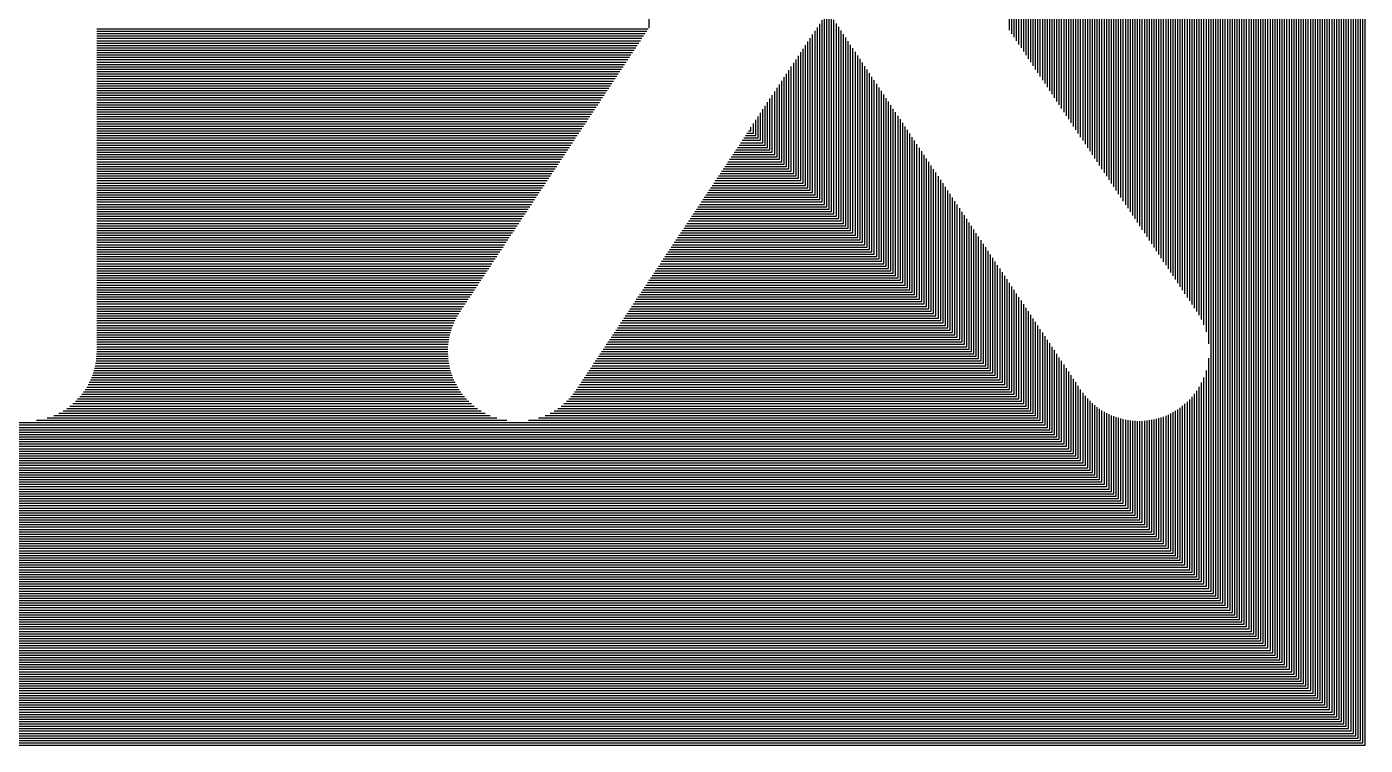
# Model space of a CAD drawing. Extents: x 0 to 5.51, y -4.5 to 2.44.
# Drawn here: x 4.077 to 5.51, y 0.486 to 1.255 of the extents above; entities that cross this region are included whole.
import ezdxf

# ---------------------------------------------------------------- set-up
doc = ezdxf.new("R2010")
doc.units = 0
doc.layers.add('Layer_1', color=7, linetype='CONTINUOUS')

msp = doc.modelspace()

# ---------------------------------------------------------------- linework, layer by layer
at = {"layer": 'Layer_1', "color": 4}
for points in [[(0.015327, 0.486036), (5.510083, 0.486036), (5.510083, 0.486036), (5.510083, 0.486036), (5.510083, 2.440439), (5.510083, 2.440439), (0.015327, 2.440439)], [(0.015327, 0.488576), (5.507543, 0.488576), (5.507543, 2.437899), (0.017867, 2.437899)], [(0.017867, 0.491116), (5.505003, 0.491116), (5.505003, 2.435359), (0.020407, 2.435359)], [(0.020407, 0.493656), (5.502463, 0.493656), (5.502463, 2.432819), (0.022947, 2.432819)], [(0.022947, 0.496196), (5.499923, 0.496196), (5.499923, 2.430279), (0.025487, 2.430279)], [(0.025487, 0.498736), (5.497383, 0.498736), (5.497383, 2.427739), (0.028027, 2.427739)], [(0.028027, 0.501276), (5.494843, 0.501276), (5.494843, 2.425199), (0.030567, 2.425199)], [(0.030567, 0.503816), (5.492303, 0.503816), (5.492303, 2.422659), (0.033107, 2.422659)], [(0.033107, 0.506356), (5.489763, 0.506356), (5.489763, 2.420119), (0.035647, 2.420119)], [(0.035647, 0.508896), (5.487223, 0.508896), (5.487223, 2.417579), (0.038187, 2.417579)], [(0.038187, 0.511436), (5.484683, 0.511436), (5.484683, 2.415039), (0.040727, 2.415039)], [(0.040727, 0.513976), (5.482143, 0.513976), (5.482143, 2.412499), (0.043267, 2.412499)], [(0.043267, 0.516516), (5.479603, 0.516516), (5.479603, 2.409959), (0.045807, 2.409959)], [(0.045807, 0.519056), (5.477063, 0.519056), (5.477063, 2.407419), (0.048347, 2.407419)], [(0.048347, 0.521596), (5.474523, 0.521596), (5.474523, 2.404879), (0.050887, 2.404879)], [(0.050887, 0.524136), (5.471983, 0.524136), (5.471983, 2.402339), (0.053427, 2.402339)], [(0.053427, 0.526676), (5.469443, 0.526676), (5.469443, 2.399799), (0.055967, 2.399799)], [(0.055967, 0.529216), (5.466903, 0.529216), (5.466903, 2.397259), (0.058507, 2.397259)], [(0.058507, 0.531756), (5.464363, 0.531756), (5.464363, 2.394719), (0.061047, 2.394719)], [(0.061047, 0.534296), (5.461823, 0.534296), (5.461823, 2.392179), (0.063587, 2.392179)], [(0.063587, 0.536836), (5.459283, 0.536836), (5.459283, 2.389639), (0.066127, 2.389639)], [(0.066127, 0.539376), (5.456743, 0.539376), (5.456743, 2.387099), (0.068667, 2.387099)], [(0.068667, 0.541916), (5.454203, 0.541916), (5.454203, 2.384559), (0.071207, 2.384559)], [(0.071207, 0.544456), (5.451663, 0.544456), (5.451663, 2.382019), (0.073747, 2.382019)], [(0.073747, 0.546996), (5.449123, 0.546996), (5.449123, 2.379479), (0.076287, 2.379479)], [(0.076287, 0.549536), (5.446583, 0.549536), (5.446583, 2.376939), (0.078827, 2.376939)], [(0.078827, 0.552076), (5.444043, 0.552076), (5.444043, 2.374399), (0.081367, 2.374399)], [(0.081367, 0.554616), (5.441503, 0.554616), (5.441503, 2.371859), (0.083907, 2.371859)], [(0.083907, 0.557156), (5.438963, 0.557156), (5.438963, 2.369319), (0.086447, 2.369319)], [(0.086447, 0.559696), (5.436423, 0.559696), (5.436423, 2.366779), (0.088987, 2.366779)], [(0.088987, 0.562236), (5.433883, 0.562236), (5.433883, 2.364239), (0.091527, 2.364239)], [(0.091527, 0.564776), (5.431343, 0.564776), (5.431343, 2.361699), (0.094067, 2.361699)], [(0.094067, 0.567316), (5.428803, 0.567316), (5.428803, 2.359159), (0.096607, 2.359159)], [(0.096607, 0.569856), (5.426263, 0.569856), (5.426263, 2.356619), (0.099147, 2.356619)], [(0.099147, 0.572396), (5.423723, 0.572396), (5.423723, 2.354079), (0.101687, 2.354079)], [(0.101687, 0.574936), (5.421183, 0.574936), (5.421183, 2.351539), (0.104227, 2.351539)], [(0.104227, 0.577476), (5.418643, 0.577476), (5.418643, 2.348999), (0.106767, 2.348999)], [(0.106767, 0.580016), (5.416103, 0.580016), (5.416103, 2.346459), (0.109307, 2.346459)], [(0.109307, 0.582556), (5.413563, 0.582556), (5.413563, 2.343919), (0.111847, 2.343919)], [(0.111847, 0.585096), (5.411023, 0.585096), (5.411023, 2.341379), (0.114387, 2.341379)], [(0.114387, 0.587636), (5.408483, 0.587636), (5.408483, 2.338839), (0.116927, 2.338839)], [(0.116927, 0.590176), (5.405943, 0.590176), (5.405943, 2.336299), (0.119467, 2.336299)], [(0.119467, 0.592716), (5.403403, 0.592716), (5.403403, 2.333759), (0.122007, 2.333759)], [(0.122007, 0.595256), (5.400863, 0.595256), (5.400863, 2.331219), (0.124547, 2.331219)], [(0.124547, 0.597796), (5.398323, 0.597796), (5.398323, 2.328679), (0.127087, 2.328679)], [(0.127087, 0.600336), (5.395783, 0.600336), (5.395783, 2.326139), (0.129627, 2.326139)], [(0.129627, 0.602876), (5.393243, 0.602876), (5.393243, 2.323599), (0.132167, 2.323599)], [(0.132167, 0.605416), (5.390703, 0.605416), (5.390703, 2.321059), (0.134707, 2.321059)], [(0.134707, 0.607956), (5.388163, 0.607956), (5.388163, 2.318519), (0.137247, 2.318519)], [(0.137247, 0.610496), (5.385623, 0.610496), (5.385623, 2.315979), (0.139787, 2.315979)], [(0.139787, 0.613036), (5.383083, 0.613036), (5.383083, 2.313439), (0.142327, 2.313439)], [(0.142327, 0.615576), (5.380543, 0.615576), (5.380543, 2.310899), (0.144867, 2.310899)], [(0.144867, 0.618116), (5.378003, 0.618116), (5.378003, 2.308359), (0.147407, 2.308359)], [(0.147407, 0.620656), (5.375463, 0.620656), (5.375463, 2.305819), (0.149947, 2.305819)], [(0.149947, 0.623196), (5.372923, 0.623196), (5.372923, 2.303279), (0.152487, 2.303279)], [(0.152487, 0.625736), (5.370383, 0.625736), (5.370383, 2.300739), (0.155027, 2.300739)], [(0.155027, 0.628276), (5.367843, 0.628276), (5.367843, 2.298199), (0.157567, 2.298199)], [(0.157567, 0.630816), (5.365303, 0.630816), (5.365303, 2.295659), (0.160107, 2.295659)], [(0.160107, 0.633356), (5.362763, 0.633356), (5.362763, 2.293119), (0.162647, 2.293119)], [(0.162647, 0.635896), (5.360223, 0.635896), (5.360223, 2.290579), (0.165187, 2.290579)], [(0.165187, 0.638436), (5.357683, 0.638436), (5.357683, 2.288039), (0.167727, 2.288039)], [(0.167727, 0.640976), (5.355143, 0.640976), (5.355143, 2.285499), (0.170267, 2.285499)], [(0.170267, 0.643516), (5.352603, 0.643516), (5.352603, 2.282959), (0.172807, 2.282959)], [(0.172807, 0.646056), (5.350063, 0.646056), (5.350063, 2.280419), (0.175347, 2.280419)], [(0.175347, 0.648596), (5.347523, 0.648596), (5.347523, 2.277879), (0.177887, 2.277879)], [(0.177887, 0.651136), (5.344983, 0.651136), (5.344983, 2.275339), (0.180427, 2.275339)], [(5.342443, 1.913897), (5.342443, 2.272799), (0.182967, 2.272799), (0.182967, 0.656216), (5.339903, 0.656216), (5.339903, 0.887277)], [(5.339903, 1.927064), (5.339903, 2.270259), (0.185507, 2.270259), (0.185507, 0.658756), (5.337363, 0.658756), (5.337363, 0.879896)], [(5.337363, 1.934445), (5.337363, 2.267719), (0.188047, 2.267719), (0.188047, 0.661296), (5.334823, 0.661296), (5.334823, 0.874272)], [(5.334823, 1.940066), (5.334823, 2.265179), (0.190587, 2.265179), (0.190587, 0.663836), (5.332283, 0.663836), (5.332283, 0.869632)], [(5.332283, 1.944707), (5.332283, 2.262639), (0.193127, 2.262639), (0.193127, 0.666376), (5.329743, 0.666376), (5.329743, 0.865652)], [(5.342443, 0.915682), (5.342443, 1.898644)], [(5.337363, 0.936134), (5.337363, 1.878202)], [(5.339903, 0.928796), (5.339903, 1.885538)], [(5.329743, 0.950333), (5.329743, 1.864004)], [(5.332283, 0.946345), (5.332283, 1.867991)], [(5.334823, 0.941725), (5.334823, 1.872612)], [(5.322123, 0.961775), (5.322123, 1.852574)], [(5.324663, 0.95796), (5.324663, 1.856384)], [(5.327203, 0.954148), (5.327203, 1.860194)], [(5.311963, 0.977033), (5.311963, 1.837334)], [(5.314503, 0.973218), (5.314503, 1.841144)], [(5.317043, 0.969403), (5.317043, 1.844954)], [(5.319583, 0.96559), (5.319583, 1.848764)], [(5.301803, 0.992291), (5.301803, 1.822094)], [(5.304343, 0.988476), (5.304343, 1.825904)], [(5.306883, 0.984661), (5.306883, 1.829714)], [(5.309423, 0.980848), (5.309423, 1.833524)], [(5.291643, 1.007549), (5.291643, 1.806854)], [(5.294183, 1.003734), (5.294183, 1.810664)], [(5.296723, 0.999918), (5.296723, 1.814474)], [(5.299263, 0.996103), (5.299263, 1.818284)], [(5.284023, 1.018991), (5.284023, 1.795424)], [(5.286563, 1.015176), (5.286563, 1.799234)], [(5.289103, 1.011361), (5.289103, 1.803044)], [(5.273863, 1.034249), (5.273863, 1.780184)], [(5.276403, 1.030434), (5.276403, 1.783994)], [(5.278943, 1.026619), (5.278943, 1.787804)], [(5.281483, 1.022804), (5.281483, 1.791614)], [(5.263703, 1.049504), (5.263703, 1.764944)], [(5.266243, 1.045692), (5.266243, 1.768754)], [(5.268783, 1.041877), (5.268783, 1.772564)], [(5.271323, 1.038062), (5.271323, 1.776374)], [(5.253543, 1.064762), (5.253543, 1.749704)], [(5.256083, 1.060947), (5.256083, 1.753514)], [(5.258623, 1.057135), (5.258623, 1.757324)], [(5.261163, 1.053319), (5.261163, 1.761134)], [(5.245923, 1.076205), (5.245923, 1.738274)], [(5.248463, 1.072392), (5.248463, 1.742084)], [(5.251003, 1.068577), (5.251003, 1.745894)], [(5.235763, 1.091463), (5.235763, 1.723034)], [(5.238303, 1.087648), (5.238303, 1.726844)], [(5.240843, 1.083835), (5.240843, 1.730654)], [(5.243383, 1.08002), (5.243383, 1.734464)], [(5.225603, 1.10672), (5.225603, 1.707794)], [(5.228143, 1.102905), (5.228143, 1.711604)], [(5.230683, 1.099093), (5.230683, 1.715414)], [(5.233223, 1.095278), (5.233223, 1.719224)], [(5.215443, 1.121978), (5.215443, 1.692554)], [(5.217983, 1.118163), (5.217983, 1.696364)], [(5.220523, 1.114348), (5.220523, 1.700174)], [(5.223063, 1.110535), (5.223063, 1.703984)], [(5.205283, 1.137236), (5.205283, 1.677314)], [(5.207823, 1.133421), (5.207823, 1.681124)], [(5.210363, 1.129606), (5.210363, 1.684934)], [(5.212903, 1.125793), (5.212903, 1.688744)], [(5.197663, 1.148679), (5.197663, 1.665884)], [(5.200203, 1.144864), (5.200203, 1.669694)], [(5.202743, 1.141049), (5.202743, 1.673504)], [(5.187503, 1.163936), (5.187503, 1.650644)], [(5.190043, 1.160121), (5.190043, 1.654454)], [(5.192583, 1.156306), (5.192583, 1.658264)], [(5.195123, 1.152494), (5.195123, 1.662074)], [(5.177343, 1.179194), (5.177343, 1.635404)], [(5.179883, 1.175379), (5.179883, 1.639214)], [(5.182423, 1.171564), (5.182423, 1.643024)], [(5.184963, 1.167749), (5.184963, 1.646834)], [(5.167183, 1.194449), (5.167183, 1.620164)], [(5.169723, 1.190637), (5.169723, 1.623974)], [(5.172263, 1.186822), (5.172263, 1.627784)], [(5.174803, 1.183007), (5.174803, 1.631594)], [(5.159563, 1.205895), (5.159563, 1.608734)], [(5.162103, 1.20208), (5.162103, 1.612544)], [(5.164643, 1.198265), (5.164643, 1.616354)], [(5.149403, 1.22115), (5.149403, 1.593494)], [(5.151943, 1.217337), (5.151943, 1.597304)], [(5.154483, 1.213522), (5.154483, 1.601114)], [(5.157023, 1.209707), (5.157023, 1.604924)], [(5.139243, 1.236408), (5.139243, 1.578254)], [(5.141783, 1.232595), (5.141783, 1.582064)], [(5.144323, 1.22878), (5.144323, 1.585874)], [(5.146863, 1.224965), (5.146863, 1.589684)], [(5.129083, 1.251666), (5.129083, 1.563014)], [(5.131623, 1.24785), (5.131623, 1.566824)], [(5.134163, 1.244038), (5.134163, 1.570634)], [(5.136703, 1.240223), (5.136703, 1.574444)], [(4.743003, 1.254246), (4.743003, 1.560436)], [(4.790324, 1.054996), (4.941123, 1.054996), (4.941123, 1.262753)], [(4.792025, 1.057536), (4.938583, 1.057536), (4.938583, 1.266558)], [(4.793702, 1.060076), (4.936043, 1.060076), (4.936043, 1.270362)], [(4.795404, 1.062616), (4.933503, 1.062616), (4.933503, 1.2699)], [(4.797105, 1.065156), (4.930963, 1.065156), (4.930963, 1.266088)], [(4.798782, 1.067696), (4.928423, 1.067696), (4.928423, 1.262275)], [(4.151514, 1.253116), (4.742241, 1.253116)], [(4.151514, 1.250576), (4.740565, 1.250576)], [(4.151514, 1.248036), (4.738863, 1.248036)], [(4.783567, 1.044836), (4.951283, 1.044836), (4.951283, 1.24753)], [(4.785244, 1.047376), (4.948743, 1.047376), (4.948743, 1.251335)], [(4.786945, 1.049916), (4.946203, 1.049916), (4.946203, 1.25514)], [(4.788622, 1.052456), (4.943663, 1.052456), (4.943663, 1.258948)], [(4.800484, 1.070236), (4.925883, 1.070236), (4.925883, 1.258465)], [(4.80216, 1.072776), (4.923343, 1.072776), (4.923343, 1.254653)], [(4.803862, 1.075316), (4.920803, 1.075316), (4.920803, 1.25084)], [(4.151514, 1.245496), (4.737161, 1.245496)], [(4.151514, 1.242956), (4.735485, 1.242956)], [(4.151514, 1.240416), (4.733783, 1.240416)], [(4.151514, 1.237876), (4.732107, 1.237876)], [(4.151514, 1.235336), (4.730405, 1.235336)], [(4.778487, 1.037216), (4.958903, 1.037216), (4.958903, 1.236116)], [(4.780164, 1.039756), (4.956363, 1.039756), (4.956363, 1.239921)], [(4.781865, 1.042296), (4.953823, 1.042296), (4.953823, 1.243725)], [(4.805564, 1.077856), (4.918263, 1.077856), (4.918263, 1.247027)], [(4.80724, 1.080396), (4.915723, 1.080396), (4.915723, 1.243215)], [(4.808942, 1.082936), (4.913183, 1.082936), (4.913183, 1.239402)], [(4.810618, 1.085476), (4.910643, 1.085476), (4.910643, 1.23559)], [(4.151514, 1.232796), (4.728729, 1.232796)], [(4.151514, 1.230256), (4.727027, 1.230256)], [(4.151514, 1.227716), (4.725325, 1.227716)], [(4.151514, 1.225176), (4.723649, 1.225176)], [(4.151514, 1.222636), (4.721947, 1.222636)], [(4.151514, 1.220096), (4.72027, 1.220096)], [(4.771705, 1.027056), (4.969063, 1.027056), (4.969063, 1.220893)], [(4.773407, 1.029596), (4.966523, 1.029596), (4.966523, 1.224701)], [(4.775084, 1.032136), (4.963983, 1.032136), (4.963983, 1.228506)], [(4.776785, 1.034676), (4.961443, 1.034676), (4.961443, 1.232311)], [(4.81232, 1.088016), (4.908103, 1.088016), (4.908103, 1.231777)], [(4.814022, 1.090556), (4.905563, 1.090556), (4.905563, 1.227965)], [(4.815698, 1.093096), (4.903023, 1.093096), (4.903023, 1.224152)], [(4.8174, 1.095636), (4.900483, 1.095636), (4.900483, 1.22034)], [(4.151514, 1.217556), (4.718569, 1.217556)], [(4.151514, 1.215016), (4.716867, 1.215016)], [(4.151514, 1.212476), (4.71519, 1.212476)], [(4.151514, 1.209936), (4.713489, 1.209936)], [(4.151514, 1.207396), (4.711812, 1.207396)], [(4.151514, 1.204856), (4.71011, 1.204856)], [(4.764949, 1.016896), (4.979223, 1.016896), (4.979223, 1.205674)], [(4.766625, 1.019436), (4.976683, 1.019436), (4.976683, 1.209479)], [(4.768327, 1.021976), (4.974143, 1.021976), (4.974143, 1.213284)], [(4.770029, 1.024516), (4.971603, 1.024516), (4.971603, 1.217088)], [(4.819102, 1.098176), (4.897943, 1.098176), (4.897943, 1.216527)], [(4.820778, 1.100716), (4.895403, 1.100716), (4.895403, 1.212715)], [(4.82248, 1.103256), (4.892863, 1.103256), (4.892863, 1.208902)], [(4.824156, 1.105796), (4.890323, 1.105796), (4.890323, 1.20509)], [(4.151514, 1.202316), (4.708409, 1.202316)], [(4.151514, 1.199776), (4.706732, 1.199776)], [(4.151514, 1.197236), (4.70503, 1.197236)], [(4.151514, 1.194696), (4.703354, 1.194696)], [(4.151514, 1.192156), (4.701652, 1.192156)], [(4.758167, 1.006736), (4.989383, 1.006736), (4.989383, 1.190454)], [(4.759869, 1.009276), (4.986843, 1.009276), (4.986843, 1.194259)], [(4.761545, 1.011816), (4.984303, 1.011816), (4.984303, 1.198064)], [(4.763247, 1.014356), (4.981763, 1.014356), (4.981763, 1.201869)], [(4.825858, 1.108336), (4.887783, 1.108336), (4.887783, 1.201277)], [(4.82756, 1.110876), (4.885243, 1.110876), (4.885243, 1.197464)], [(4.829236, 1.113416), (4.882703, 1.113416), (4.882703, 1.193652)], [(4.830938, 1.115956), (4.880163, 1.115956), (4.880163, 1.189839)], [(4.151514, 1.189616), (4.69995, 1.189616)], [(4.151514, 1.187076), (4.698274, 1.187076)], [(4.151514, 1.184536), (4.696572, 1.184536)], [(4.151514, 1.181996), (4.694896, 1.181996)], [(4.151514, 1.179456), (4.693194, 1.179456)], [(4.151514, 1.176916), (4.691492, 1.176916)], [(4.753087, 0.999116), (4.997003, 0.999116), (4.997003, 1.179037)], [(4.754789, 1.001656), (4.994463, 1.001656), (4.994463, 1.182842)], [(4.756491, 1.004196), (4.991923, 1.004196), (4.991923, 1.186649)], [(4.83264, 1.118496), (4.877623, 1.118496), (4.877623, 1.186027)], [(4.834316, 1.121036), (4.875083, 1.121036), (4.875083, 1.182214)], [(4.836018, 1.123576), (4.872543, 1.123576), (4.872543, 1.178402)], [(4.151514, 1.174376), (4.689816, 1.174376)], [(4.151514, 1.171836), (4.688114, 1.171836)], [(4.151514, 1.169296), (4.686438, 1.169296)], [(4.151514, 1.166756), (4.684736, 1.166756)], [(4.151514, 1.164216), (4.683059, 1.164216)], [(4.151514, 1.161676), (4.681358, 1.161676)], [(4.746331, 0.988956), (5.007163, 0.988956), (5.007163, 1.163817)], [(4.748007, 0.991496), (5.004623, 0.991496), (5.004623, 1.167622)], [(4.749709, 0.994036), (5.002083, 0.994036), (5.002083, 1.171427)], [(4.751411, 0.996576), (4.999543, 0.996576), (4.999543, 1.175232)], [(4.837695, 1.126116), (4.870003, 1.126116), (4.870003, 1.174589)], [(4.839396, 1.128656), (4.867463, 1.128656), (4.867463, 1.170777)], [(4.841098, 1.131196), (4.864923, 1.131196), (4.864923, 1.166964)], [(4.842775, 1.133736), (4.862383, 1.133736), (4.862383, 1.163152)], [(4.151514, 1.159136), (4.679656, 1.159136)], [(4.151514, 1.156596), (4.677979, 1.156596)], [(4.151514, 1.154056), (4.676278, 1.154056)], [(4.151514, 1.151516), (4.674601, 1.151516)], [(4.151514, 1.148976), (4.672899, 1.148976)], [(4.739549, 0.978796), (5.017323, 0.978796), (5.017323, 1.148595)], [(4.741251, 0.981336), (5.014783, 0.981336), (5.014783, 1.152402)], [(4.742953, 0.983876), (5.012243, 0.983876), (5.012243, 1.156207)], [(4.744629, 0.986416), (5.009703, 0.986416), (5.009703, 1.160012)], [(4.844476, 1.136276), (4.859843, 1.136276), (4.859843, 1.159339)], [(4.846178, 1.138816), (4.857303, 1.138816), (4.857303, 1.155527)], [(4.847855, 1.141356), (4.854763, 1.141356), (4.854763, 1.151714)], [(4.849556, 1.143896), (4.852223, 1.143896), (4.852223, 1.147901)], [(4.151514, 1.146436), (4.671198, 1.146436)], [(4.151514, 1.143896), (4.669521, 1.143896)], [(4.151514, 1.141356), (4.667819, 1.141356)], [(4.151514, 1.138816), (4.666143, 1.138816)], [(4.151514, 1.136276), (4.664441, 1.136276)], [(4.151514, 1.133736), (4.662739, 1.133736)], [(4.732793, 0.968636), (5.027483, 0.968636), (5.027483, 1.133375)], [(4.734469, 0.971176), (5.024943, 0.971176), (5.024943, 1.13718)], [(4.736171, 0.973716), (5.022403, 0.973716), (5.022403, 1.140985)], [(4.737873, 0.976256), (5.019863, 0.976256), (5.019863, 1.14479)], [(4.151514, 1.131196), (4.661063, 1.131196)], [(4.151514, 1.128656), (4.659361, 1.128656)], [(4.151514, 1.126116), (4.657685, 1.126116)], [(4.151514, 1.123576), (4.655983, 1.123576)], [(4.151514, 1.121036), (4.654281, 1.121036)], [(4.151514, 1.118496), (4.652605, 1.118496)], [(4.726011, 0.958476), (5.037643, 0.958476), (5.037643, 1.118155)], [(4.727713, 0.961016), (5.035103, 0.961016), (5.035103, 1.12196)], [(4.729414, 0.963556), (5.032563, 0.963556), (5.032563, 1.125765)], [(4.731091, 0.966096), (5.030023, 0.966096), (5.030023, 1.12957)], [(4.151514, 1.115956), (4.650903, 1.115956)], [(4.151514, 1.113416), (4.649227, 1.113416)], [(4.151514, 1.110876), (4.647525, 1.110876)], [(4.151514, 1.108336), (4.645848, 1.108336)], [(4.151514, 1.105796), (4.644147, 1.105796)], [(4.720931, 0.950856), (5.045263, 0.950856), (5.045263, 1.106738)], [(4.722633, 0.953396), (5.042723, 0.953396), (5.042723, 1.110543)], [(4.724334, 0.955936), (5.040183, 0.955936), (5.040183, 1.114351)], [(4.151514, 1.103256), (4.642445, 1.103256)], [(4.151514, 1.100716), (4.640768, 1.100716)], [(4.151514, 1.098176), (4.639067, 1.098176)], [(4.151514, 1.095636), (4.63739, 1.095636)], [(4.151514, 1.093096), (4.635688, 1.093096)], [(4.151514, 1.090556), (4.633987, 1.090556)], [(4.714174, 0.940696), (5.055423, 0.940696), (5.055423, 1.091519)], [(4.715876, 0.943236), (5.052883, 0.943236), (5.052883, 1.095323)], [(4.717553, 0.945776), (5.050343, 0.945776), (5.050343, 1.099128)], [(4.719254, 0.948316), (5.047803, 0.948316), (5.047803, 1.102933)], [(4.151514, 1.088016), (4.63231, 1.088016)], [(4.151514, 1.085476), (4.630608, 1.085476)], [(4.151514, 1.082936), (4.628932, 1.082936)], [(4.151514, 1.080396), (4.62723, 1.080396)], [(4.151514, 1.077856), (4.625528, 1.077856)], [(4.151514, 1.075316), (4.623852, 1.075316)], [(4.707393, 0.930536), (5.065583, 0.930536), (5.065583, 1.076296)], [(4.709094, 0.933076), (5.063043, 0.933076), (5.063043, 1.080104)], [(4.710796, 0.935616), (5.060503, 0.935616), (5.060503, 1.083909)], [(4.712473, 0.938156), (5.057963, 0.938156), (5.057963, 1.087714)], [(4.151514, 1.072776), (4.62215, 1.072776)], [(4.151514, 1.070236), (4.620474, 1.070236)], [(4.151514, 1.067696), (4.618772, 1.067696)], [(4.151514, 1.065156), (4.61707, 1.065156)], [(4.151514, 1.062616), (4.615394, 1.062616)], [(4.700636, 0.920376), (5.075743, 0.920376), (5.075743, 1.061077)], [(4.702338, 0.922916), (5.073203, 0.922916), (5.073203, 1.064882)], [(4.704014, 0.925456), (5.070663, 0.925456), (5.070663, 1.068686)], [(4.705716, 0.927996), (5.068123, 0.927996), (5.068123, 1.072491)], [(4.151514, 1.060076), (4.613692, 1.060076)], [(4.151514, 1.057536), (4.612016, 1.057536)], [(4.151514, 1.054996), (4.610314, 1.054996)], [(4.151514, 1.052456), (4.608612, 1.052456)], [(4.151514, 1.049916), (4.606936, 1.049916)], [(4.151514, 1.047376), (4.605234, 1.047376)], [(4.695556, 0.912756), (5.083363, 0.912756), (5.083363, 1.049662)], [(4.697258, 0.915296), (5.080823, 0.915296), (5.080823, 1.053467)], [(4.698934, 0.917836), (5.078283, 0.917836), (5.078283, 1.057272)], [(4.151514, 1.044836), (4.603557, 1.044836)], [(4.151514, 1.042296), (4.601856, 1.042296)], [(4.151514, 1.039756), (4.600179, 1.039756)], [(4.151514, 1.037216), (4.598477, 1.037216)], [(4.151514, 1.034676), (4.596776, 1.034676)], [(4.151514, 1.032136), (4.595099, 1.032136)], [(4.6888, 0.902596), (5.093523, 0.902596), (5.093523, 1.03444)], [(4.690476, 0.905136), (5.090983, 0.905136), (5.090983, 1.038245)], [(4.692178, 0.907676), (5.088443, 0.907676), (5.088443, 1.042052)], [(4.693854, 0.910216), (5.085903, 0.910216), (5.085903, 1.045857)], [(4.151514, 1.029596), (4.593397, 1.029596)], [(4.151514, 1.027056), (4.591721, 1.027056)], [(4.151514, 1.024516), (4.590019, 1.024516)], [(4.151514, 1.021976), (4.588317, 1.021976)], [(4.151514, 1.019436), (4.586641, 1.019436)], [(4.682018, 0.892436), (5.103683, 0.892436), (5.103683, 1.01922)], [(4.68372, 0.894976), (5.101143, 0.894976), (5.101143, 1.023025)], [(4.685396, 0.897516), (5.098603, 0.897516), (5.098603, 1.02683)], [(4.687098, 0.900056), (5.096063, 0.900056), (5.096063, 1.030635)], [(4.151514, 1.016896), (4.584939, 1.016896)], [(4.151514, 1.014356), (4.583263, 1.014356)], [(4.151514, 1.011816), (4.581561, 1.011816)], [(4.151514, 1.009276), (4.579859, 1.009276)], [(4.151514, 1.006736), (4.578183, 1.006736)], [(4.151514, 1.004196), (4.576481, 1.004196)], [(4.675262, 0.882276), (5.113843, 0.882276), (5.113843, 1.003998)], [(4.676938, 0.884816), (5.111303, 0.884816), (5.111303, 1.007805)], [(4.67864, 0.887356), (5.108763, 0.887356), (5.108763, 1.01161)], [(4.680316, 0.889896), (5.106223, 0.889896), (5.106223, 1.015415)], [(4.151514, 1.001656), (4.574805, 1.001656)], [(4.151514, 0.999116), (4.573103, 0.999116)], [(4.151514, 0.996576), (4.571401, 0.996576)], [(4.151514, 0.994036), (4.569725, 0.994036)], [(4.151514, 0.991496), (4.568023, 0.991496)], [(4.670182, 0.874656), (5.121463, 0.874656), (5.121463, 0.992583)], [(4.671858, 0.877196), (5.118923, 0.877196), (5.118923, 0.996388)], [(4.67356, 0.879736), (5.116383, 0.879736), (5.116383, 1.000193)], [(4.151514, 0.988956), (4.566346, 0.988956)], [(4.151514, 0.986416), (4.564645, 0.986416)], [(4.151514, 0.983876), (4.562968, 0.983876)], [(4.151514, 0.981336), (4.561266, 0.981336)], [(4.151514, 0.978796), (4.559565, 0.978796)], [(4.151514, 0.976256), (4.557888, 0.976256)], [(4.663349, 0.864496), (5.131623, 0.864496), (5.131623, 0.977363)], [(4.665102, 0.867036), (5.129083, 0.867036), (5.129083, 0.981168)], [(4.666803, 0.869576), (5.126543, 0.869576), (5.126543, 0.984973)], [(4.66848, 0.872116), (5.124003, 0.872116), (5.124003, 0.988778)], [(4.151514, 0.973716), (4.556186, 0.973716)], [(4.151514, 0.971176), (4.55451, 0.971176)], [(4.151514, 0.968636), (4.552808, 0.968636)], [(4.151514, 0.966096), (4.551106, 0.966096)], [(4.151514, 0.963556), (4.54943, 0.963556)], [(4.151514, 0.961016), (4.547728, 0.961016)], [(4.654637, 0.854336), (5.141783, 0.854336), (5.141783, 0.962141)], [(4.657126, 0.856876), (5.139243, 0.856876), (5.139243, 0.965946)], [(4.659387, 0.859416), (5.136703, 0.859416), (5.136703, 0.969753)], [(4.661469, 0.861956), (5.134163, 0.861956), (5.134163, 0.973558)], [(4.151514, 0.958476), (4.546052, 0.958476)], [(4.151514, 0.955936), (4.54435, 0.955936)], [(4.151514, 0.953396), (4.542648, 0.953396)], [(4.151514, 0.950856), (4.540972, 0.950856)], [(4.151514, 0.948316), (4.539295, 0.948316)], [(4.641556, 0.844176), (5.151943, 0.844176), (5.151943, 0.946921)], [(4.645442, 0.846716), (5.149403, 0.846716), (5.149403, 0.950726)], [(4.648846, 0.849256), (5.146863, 0.849256), (5.146863, 0.954531)], [(4.651894, 0.851796), (5.144323, 0.851796), (5.144323, 0.958336)], [(4.151514, 0.945776), (4.537746, 0.945776)], [(4.151514, 0.943236), (4.536324, 0.943236)], [(4.151514, 0.940696), (4.535028, 0.940696)], [(4.151514, 0.938156), (4.53386, 0.938156)], [(4.151514, 0.935616), (4.532793, 0.935616)], [(4.151514, 0.933076), (4.531828, 0.933076)], [(4.624766, 0.836556), (5.159563, 0.836556), (5.159563, 0.935507)], [(4.631701, 0.839096), (5.157023, 0.839096), (5.157023, 0.939312)], [(4.637085, 0.841636), (5.154483, 0.841636), (5.154483, 0.943116)], [(3.767974, 0.831476), (5.164643, 0.831476), (5.164643, 0.927894)], [(3.768634, 0.828936), (5.167183, 0.828936), (5.167183, 0.924089)], [(3.769167, 0.826396), (5.169723, 0.826396), (5.169723, 0.920284)], [(4.151514, 0.930536), (4.53099, 0.930536)], [(4.151514, 0.927996), (4.530228, 0.927996)], [(4.151514, 0.925456), (4.529567, 0.925456)], [(4.151514, 0.922916), (4.529008, 0.922916)], [(4.151514, 0.920376), (4.528551, 0.920376)], [(4.151514, 0.917836), (4.52817, 0.917836)], [(4.613844, 0.834016), (5.162103, 0.834016), (5.162103, 0.931699)], [(3.76965, 0.823856), (5.172263, 0.823856), (5.172263, 0.91648)], [(3.770031, 0.821316), (5.174803, 0.821316), (5.174803, 0.912675)], [(3.77031, 0.818776), (5.177343, 0.818776), (5.177343, 0.90887)], [(3.770514, 0.816236), (5.179883, 0.816236), (5.179883, 0.905065)], [(4.151437, 0.905136), (4.527586, 0.905136)], [(4.151514, 0.915296), (4.527891, 0.915296)], [(4.151514, 0.912756), (4.527688, 0.912756)], [(4.151514, 0.910216), (4.527561, 0.910216)], [(4.151514, 0.907676), (4.527535, 0.907676)], [(0.180427, 0.653676), (5.342443, 0.653676), (5.342443, 0.900452)], [(0.195667, 0.893096), (0.195667, 0.668916), (5.327203, 0.668916), (5.327203, 0.862157)], [(3.770437, 0.806076), (5.190043, 0.806076), (5.190043, 0.889843)], [(3.77059, 0.808616), (5.187503, 0.808616), (5.187503, 0.893647)], [(3.770615, 0.813696), (5.182423, 0.813696), (5.182423, 0.90126)], [(3.770641, 0.811156), (5.184963, 0.811156), (5.184963, 0.897455)], [(4.149228, 0.889896), (4.52977, 0.889896)], [(4.149837, 0.892436), (4.529186, 0.892436)], [(4.15032, 0.894976), (4.528678, 0.894976)], [(4.150752, 0.897516), (4.528272, 0.897516)], [(4.151056, 0.900056), (4.527967, 0.900056)], [(4.151285, 0.902596), (4.527738, 0.902596)], [(0.198207, 0.883833), (0.198207, 0.671456), (5.324663, 0.671456), (5.324663, 0.859045)], [(0.200747, 0.877442), (0.200747, 0.673996), (5.322123, 0.673996), (5.322123, 0.856248)], [(3.76899, 0.795916), (5.200203, 0.795916), (5.200203, 0.874623)], [(3.769498, 0.798456), (5.197663, 0.798456), (5.197663, 0.878428)], [(3.769904, 0.800996), (5.195123, 0.800996), (5.195123, 0.882233)], [(3.770209, 0.803536), (5.192583, 0.803536), (5.192583, 0.886038)], [(4.143563, 0.874656), (4.535358, 0.874656)], [(4.144783, 0.877196), (4.534139, 0.877196)], [(4.145875, 0.879736), (4.533072, 0.879736)], [(4.146865, 0.882276), (4.532082, 0.882276)], [(4.147754, 0.884816), (4.531218, 0.884816)], [(4.148542, 0.887356), (4.530431, 0.887356)], [(0.203287, 0.87235), (0.203287, 0.676536), (5.319583, 0.676536), (5.319583, 0.853714)], [(0.205827, 0.868054), (0.205827, 0.679076), (5.317043, 0.679076), (5.317043, 0.851405)], [(0.208367, 0.864321), (0.208367, 0.681616), (5.314503, 0.681616), (5.314503, 0.849297)], [(0.210907, 0.861014), (0.210907, 0.684156), (5.311963, 0.684156), (5.311963, 0.847369)], [(3.766069, 0.785756), (5.210363, 0.785756), (5.210363, 0.860145)], [(3.766932, 0.788296), (5.207823, 0.788296), (5.207823, 0.863378)], [(3.76772, 0.790836), (5.205283, 0.790836), (5.205283, 0.867013)], [(3.768405, 0.793376), (5.202743, 0.793376), (5.202743, 0.870818)], [(4.135486, 0.861956), (4.543309, 0.861956)], [(4.137391, 0.864496), (4.541429, 0.864496)], [(4.139144, 0.867036), (4.539702, 0.867036)], [(4.140744, 0.869576), (4.538127, 0.869576)], [(4.142217, 0.872116), (4.536679, 0.872116)], [(0.213447, 0.858049), (0.213447, 0.686696), (5.309423, 0.686696), (5.309423, 0.845601)], [(0.215987, 0.855372), (0.215987, 0.689236), (5.306883, 0.689236), (5.306883, 0.843988)], [(0.218527, 0.852939), (0.218527, 0.691776), (5.304343, 0.691776), (5.304343, 0.842515)], [(0.221067, 0.850716), (0.221067, 0.694316), (5.301803, 0.694316), (5.301803, 0.841166)], [(0.223607, 0.848687), (0.223607, 0.696856), (5.299263, 0.696856), (5.299263, 0.839939)], [(0.226147, 0.846828), (0.226147, 0.699396), (5.296723, 0.699396), (5.296723, 0.838829)], [(3.758372, 0.770516), (5.225603, 0.770516), (5.225603, 0.846246)], [(3.759973, 0.773056), (5.223063, 0.773056), (5.223063, 0.848065)], [(3.76142, 0.775596), (5.220523, 0.775596), (5.220523, 0.850053)], [(3.762767, 0.778136), (5.217983, 0.778136), (5.217983, 0.852228)], [(3.76396, 0.780676), (5.215443, 0.780676), (5.215443, 0.854615)], [(3.765078, 0.783216), (5.212903, 0.783216), (5.212903, 0.857239)], [(4.119332, 0.846716), (4.559311, 0.846716)], [(4.122761, 0.849256), (4.555907, 0.849256)], [(4.125834, 0.851796), (4.552884, 0.851796)], [(4.128603, 0.854336), (4.550141, 0.854336)], [(4.131092, 0.856876), (4.547652, 0.856876)], [(4.133403, 0.859416), (4.545391, 0.859416)], [(0.228687, 0.845123), (0.228687, 0.701936), (5.294183, 0.701936), (5.294183, 0.837828)], [(0.231227, 0.843566), (0.231227, 0.704476), (5.291643, 0.704476), (5.291643, 0.836932)], [(0.233767, 0.842141), (0.233767, 0.707016), (5.289103, 0.707016), (5.289103, 0.836137)], [(0.236307, 0.840841), (0.236307, 0.709556), (5.286563, 0.709556), (5.286563, 0.835441)], [(0.238847, 0.839662), (0.238847, 0.712096), (5.284023, 0.712096), (5.284023, 0.834839)], [(0.241387, 0.838595), (0.241387, 0.714636), (5.281483, 0.714636), (5.281483, 0.834331)], [(0.243927, 0.837638), (0.243927, 0.717176), (5.278943, 0.717176), (5.278943, 0.833914)], [(0.246467, 0.836782), (0.246467, 0.719716), (5.276403, 0.719716), (5.276403, 0.833587)], [(0.249007, 0.836028), (0.249007, 0.722256), (5.273863, 0.722256), (5.273863, 0.833345)], [(0.251547, 0.835372), (0.251547, 0.724796), (5.271323, 0.724796), (5.271323, 0.833193)], [(0.254087, 0.834808), (0.254087, 0.727336), (5.268783, 0.727336), (5.268783, 0.833124)], [(0.256627, 0.834336), (0.256627, 0.729876), (5.266243, 0.729876), (5.266243, 0.833145)], [(0.259167, 0.833955), (0.259167, 0.732416), (5.263703, 0.732416), (5.263703, 0.833249)], [(0.261707, 0.833663), (0.261707, 0.734956), (5.261163, 0.734956), (5.261163, 0.833442)], [(3.706836, 0.737496), (5.258623, 0.737496), (5.258623, 0.833719)], [(3.717936, 0.740036), (5.256083, 0.740036), (5.256083, 0.834084)], [(3.72487, 0.742576), (5.253543, 0.742576), (5.253543, 0.834539)], [(3.73028, 0.745116), (5.251003, 0.745116), (5.251003, 0.835083)], [(3.73475, 0.747656), (5.248463, 0.747656), (5.248463, 0.83572)], [(3.738637, 0.750196), (5.245923, 0.750196), (5.245923, 0.836454)], [(3.74204, 0.752736), (5.243383, 0.752736), (5.243383, 0.837285)], [(3.745114, 0.755276), (5.240843, 0.755276), (5.240843, 0.838217)], [(3.747857, 0.757816), (5.238303, 0.757816), (5.238303, 0.839256)], [(3.750346, 0.760356), (5.235763, 0.760356), (5.235763, 0.840404)], [(3.752632, 0.762896), (5.233223, 0.762896), (5.233223, 0.841669)], [(3.754715, 0.765436), (5.230683, 0.765436), (5.230683, 0.843061)], [(3.75662, 0.767976), (5.228143, 0.767976), (5.228143, 0.844582)], [(4.086921, 0.834016), (4.590756, 0.834016)], [(4.098428, 0.836556), (4.579885, 0.836556)], [(4.105463, 0.839096), (4.573001, 0.839096)], [(4.110899, 0.841636), (4.567642, 0.841636)], [(4.11542, 0.844176), (4.563171, 0.844176)]]:
    msp.add_lwpolyline(points, dxfattribs=at)

doc.saveas('drawing.dxf')
